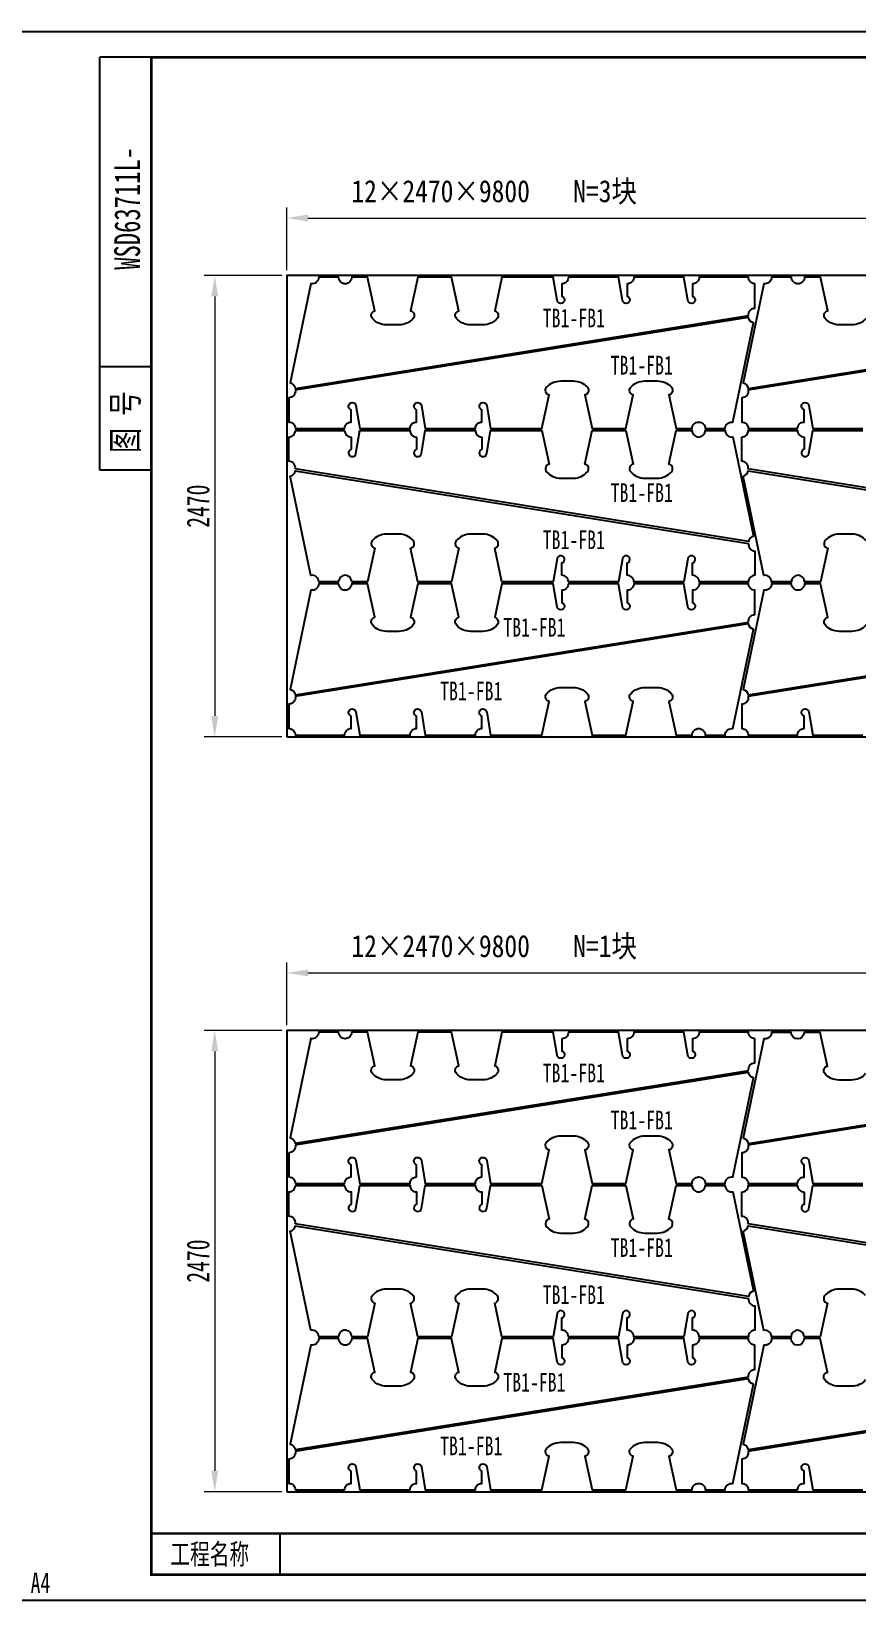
# Model space of a CAD drawing. Extents: x 1629247 to 2251351, y -601856 to -65897.
# Drawn here: x 2115018 to 2119438, y -208085 to -199685 of the extents above; entities that cross this region are included whole.
import ezdxf
from ezdxf.enums import TextEntityAlignment as Align

# ---------------------------------------------------------------- set-up
doc = ezdxf.new("R2010")
doc.units = 0
doc.header["$LTSCALE"] = 2
doc.header["$MEASUREMENT"] = 0
doc.header["$PDMODE"] = 35
doc.header["$PDSIZE"] = 50
doc.layers.get('0').update_dxf_attribs({"linetype": 'CONTINUOUS'})
doc.layers.get('Defpoints').update_dxf_attribs({"linetype": 'CONTINUOUS'})
doc.layers.add('A3', color=7, linetype='CONTINUOUS')
doc.styles.add('仿宋', font='仿宋_GB2312_1.ttf', dxfattribs={"width": 0.7})
doc.dimstyles.new('标准标注样式-45', dxfattribs={"dimscale": 45, "dimtxt": 2.7, "dimasz": 2.5, "dimexe": 1.25, "dimexo": 0.625, "dimtad": 1, "dimdec": 0, "dimdsep": 46, "dimtxsty": '仿宋', "dimcen": 2.5, "dimclrd": 3, "dimclre": 3, "dimclrt": 4, "dimazin": 0, "dimtfac": 1, "dimtdec": 0, "dimtmove": 0, "dimatfit": 3, "dimfxl": 1.25, "dimlwd": 13, "dimlwe": 13, "dimarcsym": 0})

# ---------------------------------------------------------------- blocks, each defined once
blk = doc.blocks.new('tukuangA4-')
at = {"layer": 'A3'}
for p, q in [((537, 7565), (537, 10327)), ((882, 10327), (537, 10327)), ((882, 8256), (537, 8256)), ((882, 7565), (537, 7565)), ((1745, 173), (1745, 449))]:
    blk.add_line(p, q, dxfattribs=at)
blk.add_lwpolyline([(14850, 10500), (14850, 0), (0, 0), (0, 10500)], close=True, dxfattribs=at)
for points, const_width in [([(882, 10327), (14677, 10327), (14677, 173), (882, 173), (882, 10327)], 17.3), ([(882, 449), (14677, 449)], 13.8)]:
    blk.add_lwpolyline(points, dxfattribs=dict(at, const_width=const_width))
at = {"layer": 'A3', "color": 7, "linetype": 'Continuous', "style": '仿宋', "width": 0.7}
blk.add_text('WSD63711L-', height=172.6, rotation=90, dxfattribs=at).set_placement((806, 9316), align=Align.CENTER)
blk.add_text('图 号', height=172.6, rotation=90, dxfattribs=at).set_placement((793, 7681))
blk.add_text('工程名称', height=138.1, dxfattribs=at).set_placement((1009, 242))
blk.add_text('A4', height=138.1, dxfattribs=at).set_placement((139, 50), align=Align.CENTER)
blk = doc.blocks.new('*D1123')
at = {"color": 3, "lineweight": 13, "ltscale": 3}
for p, q in [((2116359.1, -200991.2), (2115944, -200991.2)), ((2116359.1, -203461.2), (2115944, -203461.2))]:
    blk.add_line(p, q, dxfattribs=at)
at = {"color": 3, "linetype": 'ByBlock', "lineweight": 13, "ltscale": 3}
blk.add_line((2116000.3, -201103.7), (2116000.3, -203348.7), dxfattribs=at)
at = {"color": 3, "ltscale": 3}
for points in [[(2115981.5, -201103.7), (2116019, -201103.7), (2116000.3, -200991.2)], [(2115981.5, -203348.7), (2116019, -203348.7), (2116000.3, -203461.2)]]:
    blk.add_solid(points, dxfattribs=at)
at = {"layer": 'Defpoints', "color": 0, "ltscale": 3}
for p in [(2116387.2, -200991.2), (2116000.3, -203461.2), (2116387.2, -203461.2)]:
    blk.add_point(p, dxfattribs=at)
at = {"color": 4, "ltscale": 3, "insert": (2115911.4, -202226.2), "char_height": 121.5, "attachment_point": 5, "rotation": 90, "style": '仿宋'}
blk.add_mtext('2470', dxfattribs=at)
blk = doc.blocks.new('*D1124')
at = {"color": 3, "lineweight": 13, "ltscale": 3}
for p, q in [((2116387.2, -200963.1), (2116387.2, -200627.6)), ((2126187.2, -200963.1), (2126187.2, -200627.6))]:
    blk.add_line(p, q, dxfattribs=at)
at = {"color": 3, "linetype": 'ByBlock', "lineweight": 13, "ltscale": 3}
blk.add_line((2116499.7, -200683.8), (2126074.7, -200683.8), dxfattribs=at)
at = {"color": 3, "ltscale": 3}
for points in [[(2116499.7, -200665.1), (2116499.7, -200702.6), (2116387.2, -200683.8)], [(2126074.7, -200665.1), (2126074.7, -200702.6), (2126187.2, -200683.8)]]:
    blk.add_solid(points, dxfattribs=at)
at = {"layer": 'Defpoints', "color": 0, "ltscale": 3}
for p in [(2126187.2, -200683.8), (2116387.2, -200991.2), (2126187.2, -200991.2)]:
    blk.add_point(p, dxfattribs=at)
at = {"color": 4, "ltscale": 3, "insert": (2121287.2, -200595), "char_height": 121.5, "attachment_point": 5, "style": '仿宋'}
blk.add_mtext('9800', dxfattribs=at)
blk = doc.blocks.new('*D1139')
at = {"color": 3, "lineweight": 13, "ltscale": 3}
for p, q in [((2116359.1, -205032.1), (2115944, -205032.1)), ((2116359.1, -207502.1), (2115944, -207502.1))]:
    blk.add_line(p, q, dxfattribs=at)
at = {"color": 3, "linetype": 'ByBlock', "lineweight": 13, "ltscale": 3}
blk.add_line((2116000.3, -205144.6), (2116000.3, -207389.6), dxfattribs=at)
at = {"color": 3, "ltscale": 3}
for points in [[(2115981.5, -205144.6), (2116019, -205144.6), (2116000.3, -205032.1)], [(2115981.5, -207389.6), (2116019, -207389.6), (2116000.3, -207502.1)]]:
    blk.add_solid(points, dxfattribs=at)
at = {"layer": 'Defpoints', "color": 0, "ltscale": 3}
for p in [(2116387.2, -205032.1), (2116000.3, -207502.1), (2116387.2, -207502.1)]:
    blk.add_point(p, dxfattribs=at)
at = {"color": 4, "ltscale": 3, "insert": (2115911.4, -206267.1), "char_height": 121.5, "attachment_point": 5, "rotation": 90, "style": '仿宋'}
blk.add_mtext('2470', dxfattribs=at)
blk = doc.blocks.new('*D1140')
at = {"color": 3, "lineweight": 13, "ltscale": 3}
for p, q in [((2116387.2, -205004), (2116387.2, -204668.5)), ((2126187.2, -205004), (2126187.2, -204668.5))]:
    blk.add_line(p, q, dxfattribs=at)
at = {"color": 3, "linetype": 'ByBlock', "lineweight": 13, "ltscale": 3}
blk.add_line((2116499.7, -204724.8), (2126074.7, -204724.8), dxfattribs=at)
at = {"color": 3, "ltscale": 3}
for points in [[(2116499.7, -204706), (2116499.7, -204743.5), (2116387.2, -204724.8)], [(2126074.7, -204706), (2126074.7, -204743.5), (2126187.2, -204724.8)]]:
    blk.add_solid(points, dxfattribs=at)
at = {"layer": 'Defpoints', "color": 0, "ltscale": 3}
for p in [(2126187.2, -204724.8), (2116387.2, -205032.1), (2126187.2, -205032.1)]:
    blk.add_point(p, dxfattribs=at)
at = {"color": 4, "ltscale": 3, "insert": (2121287.2, -204635.9), "char_height": 121.5, "attachment_point": 5, "style": '仿宋'}
blk.add_mtext('9800', dxfattribs=at)

msp = doc.modelspace()

# ---------------------------------------------------------------- linework, layer by layer
at = {"color": 8, "ltscale": 3}
for points in [[(2116387.2, -203461.2), (2126187.2, -203461.2), (2126187.2, -200991.2), (2116387.2, -200991.2)], [(2116387.2, -207502.1), (2126187.2, -207502.1), (2126187.2, -205032.1), (2116387.2, -205032.1)]]:
    msp.add_lwpolyline(points, close=True, dxfattribs=at)
at = {"color": 1}
for points in [[(2118859.3, -201206.3, -0.461548), (2118893.8, -201165.8), (2118893.8, -201035.8, -0.414214), (2118858.8, -201000.8), (2118594.8, -201000.8, -0.414214), (2118559.8, -201035.8), (2118559.8, -201101.7, -1.781125), (2118534.1, -201124.2), (2118512.8, -201000.8), (2118244.8, -201000.8, -0.414214), (2118209.8, -201035.8), (2118209.8, -201101.7, -1.781125), (2118184.1, -201124.2), (2118162.8, -201000.8), (2117894.8, -201000.8, -0.414214), (2117859.8, -201035.8), (2117859.8, -201101.7, -1.781125), (2117834.1, -201124.2), (2117812.8, -201000.8), (2117538.8, -201000.8), (2117499.7, -201180.8, -0.571769), (2117512.9, -201221.8, -0.215741), (2117437.8, -201255.8), (2117369.8, -201255.8, -0.215741), (2117294.7, -201221.8, -0.571769), (2117307.9, -201180.8), (2117268.8, -201000.8), (2117088.8, -201000.8), (2117049.7, -201180.8, -0.571769), (2117062.9, -201221.8, -0.215741), (2116987.8, -201255.8), (2116919.8, -201255.8, -0.215741), (2116844.7, -201221.8, -0.571769), (2116857.9, -201180.8), (2116818.8, -201000.8), (2116733.8, -201000.8, -0.414214), (2116698.8, -201035.8, -0.414214), (2116663.8, -201000.8), (2116557.2, -201000.8, -0.475735), (2116515.1, -201035.1), (2116404.3, -201566.5, -0.311127), (2116431.8, -201595.3)], [(2116431.8, -201605.4, -0.461548), (2116397.2, -201645.9), (2116397.2, -201775.9, -0.414214), (2116432.2, -201810.9), (2116696.2, -201810.9, -0.414214), (2116731.2, -201775.9), (2116731.2, -201710, -1.781125), (2116756.9, -201687.5), (2116778.2, -201810.9), (2117046.2, -201810.9, -0.414214), (2117081.2, -201775.9), (2117081.2, -201710, -1.781125), (2117106.9, -201687.5), (2117128.2, -201810.9), (2117396.2, -201810.9, -0.414214), (2117431.2, -201775.9), (2117431.2, -201710, -1.781125), (2117456.9, -201687.5), (2117478.2, -201810.9), (2117752.2, -201810.9), (2117791.3, -201630.9, -0.571769), (2117778.1, -201589.9, -0.215741), (2117853.2, -201555.9), (2117921.2, -201555.9, -0.215741), (2117996.3, -201589.9, -0.571769), (2117983.1, -201630.9), (2118022.2, -201810.9), (2118202.2, -201810.9), (2118241.3, -201630.9, -0.571769), (2118228.1, -201589.9, -0.215741), (2118303.2, -201555.9), (2118371.2, -201555.9, -0.215741), (2118446.3, -201589.9, -0.571769), (2118433.1, -201630.9), (2118472.2, -201810.9), (2118557.2, -201810.9, -0.414214), (2118592.2, -201775.9, -0.414214), (2118627.2, -201810.9), (2118733.8, -201810.9, -0.475735), (2118775.9, -201776.7), (2118886.7, -201245.2, -0.311127), (2118859.3, -201216.5)], [(2116431.8, -202026.5, 0.461548), (2116397.2, -201985.9), (2116397.2, -201855.9, 0.414214), (2116432.2, -201820.9), (2116696.2, -201820.9, 0.414214), (2116731.2, -201855.9), (2116731.2, -201921.8, 1.781125), (2116756.9, -201944.3), (2116778.2, -201820.9), (2117046.2, -201820.9, 0.414214), (2117081.2, -201855.9), (2117081.2, -201921.8, 1.781125), (2117106.9, -201944.3), (2117128.2, -201820.9), (2117396.2, -201820.9, 0.414214), (2117431.2, -201855.9), (2117431.2, -201921.8, 1.781125), (2117456.9, -201944.3), (2117478.2, -201820.9), (2117752.2, -201820.9), (2117791.3, -202000.9, 0.571769), (2117778.1, -202041.9, 0.215741), (2117853.2, -202075.9), (2117921.2, -202075.9, 0.215741), (2117996.3, -202041.9, 0.571769), (2117983.1, -202000.9), (2118022.2, -201820.9), (2118202.2, -201820.9), (2118241.3, -202000.9, 0.571769), (2118228.1, -202041.9, 0.215741), (2118303.2, -202075.9), (2118371.2, -202075.9, 0.215741), (2118446.3, -202041.9, 0.571769), (2118433.1, -202000.9), (2118472.2, -201820.9), (2118557.2, -201820.9, 0.414214), (2118592.2, -201855.9, 0.414214), (2118627.2, -201820.9), (2118733.8, -201820.9, 0.475735), (2118775.9, -201855.2), (2118886.7, -202386.7, 0.311127), (2118859.3, -202415.4)], [(2118859.3, -202425.5, 0.461548), (2118893.8, -202466.1), (2118893.8, -202596.1, 0.414214), (2118858.8, -202631.1), (2118594.8, -202631.1, 0.414214), (2118559.8, -202596.1), (2118559.8, -202530.1, 1.781125), (2118534.1, -202507.7), (2118512.8, -202631.1), (2118244.8, -202631.1, 0.414214), (2118209.8, -202596.1), (2118209.8, -202530.1, 1.781125), (2118184.1, -202507.7), (2118162.8, -202631.1), (2117894.8, -202631.1, 0.414214), (2117859.8, -202596.1), (2117859.8, -202530.1, 1.781125), (2117834.1, -202507.7), (2117812.8, -202631.1), (2117538.8, -202631.1), (2117499.7, -202451.1, 0.571769), (2117512.9, -202410, 0.215741), (2117437.8, -202376.1), (2117369.8, -202376.1, 0.215741), (2117294.7, -202410, 0.571769), (2117307.9, -202451.1), (2117268.8, -202631.1), (2117088.8, -202631.1), (2117049.7, -202451.1, 0.571769), (2117062.9, -202410, 0.215741), (2116987.8, -202376.1), (2116919.8, -202376.1, 0.215741), (2116844.7, -202410, 0.571769), (2116857.9, -202451.1), (2116818.8, -202631.1), (2116733.8, -202631.1, 0.414214), (2116698.8, -202596.1, 0.414214), (2116663.8, -202631.1), (2116557.2, -202631.1, 0.475735), (2116515.1, -202596.8), (2116404.3, -202065.3, 0.311127), (2116431.8, -202036.6)], [(2118859.3, -202846.6, -0.461548), (2118893.8, -202806.1), (2118893.8, -202676.1, -0.414214), (2118858.8, -202641.1), (2118594.8, -202641.1, -0.414214), (2118559.8, -202676.1), (2118559.8, -202742, -1.781125), (2118534.1, -202764.5), (2118512.8, -202641.1), (2118244.8, -202641.1, -0.414214), (2118209.8, -202676.1), (2118209.8, -202742, -1.781125), (2118184.1, -202764.5), (2118162.8, -202641.1), (2117894.8, -202641.1, -0.414214), (2117859.8, -202676.1), (2117859.8, -202742, -1.781125), (2117834.1, -202764.5), (2117812.8, -202641.1), (2117538.8, -202641.1), (2117499.7, -202821.1, -0.571769), (2117512.9, -202862.1, -0.215741), (2117437.8, -202896.1), (2117369.8, -202896.1, -0.215741), (2117294.7, -202862.1, -0.571769), (2117307.9, -202821.1), (2117268.8, -202641.1), (2117088.8, -202641.1), (2117049.7, -202821.1, -0.571769), (2117062.9, -202862.1, -0.215741), (2116987.8, -202896.1), (2116919.8, -202896.1, -0.215741), (2116844.7, -202862.1, -0.571769), (2116857.9, -202821.1), (2116818.8, -202641.1), (2116733.8, -202641.1, -0.414214), (2116698.8, -202676.1, -0.414214), (2116663.8, -202641.1), (2116557.2, -202641.1, -0.475735), (2116515.1, -202675.3), (2116404.3, -203206.8, -0.311127), (2116431.8, -203235.5)], [(2116431.8, -203245.6, -0.461548), (2116397.2, -203286.2), (2116397.2, -203416.2, -0.414214), (2116432.2, -203451.2), (2116696.2, -203451.2, -0.414214), (2116731.2, -203416.2), (2116731.2, -203350.3, -1.781125), (2116756.9, -203327.8), (2116778.2, -203451.2), (2117046.2, -203451.2, -0.414214), (2117081.2, -203416.2), (2117081.2, -203350.3, -1.781125), (2117106.9, -203327.8), (2117128.2, -203451.2), (2117396.2, -203451.2, -0.414214), (2117431.2, -203416.2), (2117431.2, -203350.3, -1.781125), (2117456.9, -203327.8), (2117478.2, -203451.2), (2117752.2, -203451.2), (2117791.3, -203271.2, -0.571769), (2117778.1, -203230.2, -0.215741), (2117853.2, -203196.2), (2117921.2, -203196.2, -0.215741), (2117996.3, -203230.2, -0.571769), (2117983.1, -203271.2), (2118022.2, -203451.2), (2118202.2, -203451.2), (2118241.3, -203271.2, -0.571769), (2118228.1, -203230.2, -0.215741), (2118303.2, -203196.2), (2118371.2, -203196.2, -0.215741), (2118446.3, -203230.2, -0.571769), (2118433.1, -203271.2), (2118472.2, -203451.2), (2118557.2, -203451.2, -0.414214), (2118592.2, -203416.2, -0.414214), (2118627.2, -203451.2), (2118733.8, -203451.2, -0.475735), (2118775.9, -203416.9), (2118886.7, -202885.4, -0.311127), (2118859.3, -202856.7)], [(2118859.3, -205247.3, -0.461548), (2118893.8, -205206.7), (2118893.8, -205076.7, -0.414214), (2118858.8, -205041.7), (2118594.8, -205041.7, -0.414214), (2118559.8, -205076.7), (2118559.8, -205142.7, -1.781125), (2118534.1, -205165.1), (2118512.8, -205041.7), (2118244.8, -205041.7, -0.414214), (2118209.8, -205076.7), (2118209.8, -205142.7, -1.781125), (2118184.1, -205165.1), (2118162.8, -205041.7), (2117894.8, -205041.7, -0.414214), (2117859.8, -205076.7), (2117859.8, -205142.7, -1.781125), (2117834.1, -205165.1), (2117812.8, -205041.7), (2117538.8, -205041.7), (2117499.7, -205221.7, -0.571769), (2117512.9, -205262.7, -0.215741), (2117437.8, -205296.7), (2117369.8, -205296.7, -0.215741), (2117294.7, -205262.7, -0.571769), (2117307.9, -205221.7), (2117268.8, -205041.7), (2117088.8, -205041.7), (2117049.7, -205221.7, -0.571769), (2117062.9, -205262.7, -0.215741), (2116987.8, -205296.7), (2116919.8, -205296.7, -0.215741), (2116844.7, -205262.7, -0.571769), (2116857.9, -205221.7), (2116818.8, -205041.7), (2116733.8, -205041.7, -0.414214), (2116698.8, -205076.7, -0.414214), (2116663.8, -205041.7), (2116557.2, -205041.7, -0.475735), (2116515.1, -205076), (2116404.3, -205607.5, -0.311127), (2116431.8, -205636.2)], [(2116431.8, -205646.3, -0.461548), (2116397.2, -205686.9), (2116397.2, -205816.9, -0.414214), (2116432.2, -205851.9), (2116696.2, -205851.9, -0.414214), (2116731.2, -205816.9), (2116731.2, -205751, -1.781125), (2116756.9, -205728.5), (2116778.2, -205851.9), (2117046.2, -205851.9, -0.414214), (2117081.2, -205816.9), (2117081.2, -205751, -1.781125), (2117106.9, -205728.5), (2117128.2, -205851.9), (2117396.2, -205851.9, -0.414214), (2117431.2, -205816.9), (2117431.2, -205751, -1.781125), (2117456.9, -205728.5), (2117478.2, -205851.9), (2117752.2, -205851.9), (2117791.3, -205671.9, -0.571769), (2117778.1, -205630.9, -0.215741), (2117853.2, -205596.9), (2117921.2, -205596.9, -0.215741), (2117996.3, -205630.9, -0.571769), (2117983.1, -205671.9), (2118022.2, -205851.9), (2118202.2, -205851.9), (2118241.3, -205671.9, -0.571769), (2118228.1, -205630.9, -0.215741), (2118303.2, -205596.9), (2118371.2, -205596.9, -0.215741), (2118446.3, -205630.9, -0.571769), (2118433.1, -205671.9), (2118472.2, -205851.9), (2118557.2, -205851.9, -0.414214), (2118592.2, -205816.9, -0.414214), (2118627.2, -205851.9), (2118733.8, -205851.9, -0.475735), (2118775.9, -205817.6), (2118886.7, -205286.1, -0.311127), (2118859.3, -205257.4)], [(2116431.8, -206067.4, 0.461548), (2116397.2, -206026.9), (2116397.2, -205896.9, 0.414214), (2116432.2, -205861.9), (2116696.2, -205861.9, 0.414214), (2116731.2, -205896.9), (2116731.2, -205962.8, 1.781125), (2116756.9, -205985.3), (2116778.2, -205861.9), (2117046.2, -205861.9, 0.414214), (2117081.2, -205896.9), (2117081.2, -205962.8, 1.781125), (2117106.9, -205985.3), (2117128.2, -205861.9), (2117396.2, -205861.9, 0.414214), (2117431.2, -205896.9), (2117431.2, -205962.8, 1.781125), (2117456.9, -205985.3), (2117478.2, -205861.9), (2117752.2, -205861.9), (2117791.3, -206041.9, 0.571769), (2117778.1, -206082.9, 0.215741), (2117853.2, -206116.9), (2117921.2, -206116.9, 0.215741), (2117996.3, -206082.9, 0.571769), (2117983.1, -206041.9), (2118022.2, -205861.9), (2118202.2, -205861.9), (2118241.3, -206041.9, 0.571769), (2118228.1, -206082.9, 0.215741), (2118303.2, -206116.9), (2118371.2, -206116.9, 0.215741), (2118446.3, -206082.9, 0.571769), (2118433.1, -206041.9), (2118472.2, -205861.9), (2118557.2, -205861.9, 0.414214), (2118592.2, -205896.9, 0.414214), (2118627.2, -205861.9), (2118733.8, -205861.9, 0.475735), (2118775.9, -205896.1), (2118886.7, -206427.6, 0.311127), (2118859.3, -206456.3)], [(2118859.3, -206466.5, 0.461548), (2118893.8, -206507), (2118893.8, -206637, 0.414214), (2118858.8, -206672), (2118594.8, -206672, 0.414214), (2118559.8, -206637), (2118559.8, -206571.1, 1.781125), (2118534.1, -206548.6), (2118512.8, -206672), (2118244.8, -206672, 0.414214), (2118209.8, -206637), (2118209.8, -206571.1, 1.781125), (2118184.1, -206548.6), (2118162.8, -206672), (2117894.8, -206672, 0.414214), (2117859.8, -206637), (2117859.8, -206571.1, 1.781125), (2117834.1, -206548.6), (2117812.8, -206672), (2117538.8, -206672), (2117499.7, -206492, 0.571769), (2117512.9, -206451, 0.215741), (2117437.8, -206417), (2117369.8, -206417, 0.215741), (2117294.7, -206451, 0.571769), (2117307.9, -206492), (2117268.8, -206672), (2117088.8, -206672), (2117049.7, -206492, 0.571769), (2117062.9, -206451, 0.215741), (2116987.8, -206417), (2116919.8, -206417, 0.215741), (2116844.7, -206451, 0.571769), (2116857.9, -206492), (2116818.8, -206672), (2116733.8, -206672, 0.414214), (2116698.8, -206637, 0.414214), (2116663.8, -206672), (2116557.2, -206672, 0.475735), (2116515.1, -206637.7), (2116404.3, -206106.3, 0.311127), (2116431.8, -206077.5)], [(2118859.3, -206887.5, -0.461548), (2118893.8, -206847), (2118893.8, -206717, -0.414214), (2118858.8, -206682), (2118594.8, -206682, -0.414214), (2118559.8, -206717), (2118559.8, -206782.9, -1.781125), (2118534.1, -206805.4), (2118512.8, -206682), (2118244.8, -206682, -0.414214), (2118209.8, -206717), (2118209.8, -206782.9, -1.781125), (2118184.1, -206805.4), (2118162.8, -206682), (2117894.8, -206682, -0.414214), (2117859.8, -206717), (2117859.8, -206782.9, -1.781125), (2117834.1, -206805.4), (2117812.8, -206682), (2117538.8, -206682), (2117499.7, -206862, -0.571769), (2117512.9, -206903, -0.215741), (2117437.8, -206937), (2117369.8, -206937, -0.215741), (2117294.7, -206903, -0.571769), (2117307.9, -206862), (2117268.8, -206682), (2117088.8, -206682), (2117049.7, -206862, -0.571769), (2117062.9, -206903, -0.215741), (2116987.8, -206937), (2116919.8, -206937, -0.215741), (2116844.7, -206903, -0.571769), (2116857.9, -206862), (2116818.8, -206682), (2116733.8, -206682, -0.414214), (2116698.8, -206717, -0.414214), (2116663.8, -206682), (2116557.2, -206682, -0.475735), (2116515.1, -206716.3), (2116404.3, -207247.7, -0.311127), (2116431.8, -207276.5)], [(2116431.8, -207286.6, -0.461548), (2116397.2, -207327.1), (2116397.2, -207457.1, -0.414214), (2116432.2, -207492.1), (2116696.2, -207492.1, -0.414214), (2116731.2, -207457.1), (2116731.2, -207391.2, -1.781125), (2116756.9, -207368.7), (2116778.2, -207492.1), (2117046.2, -207492.1, -0.414214), (2117081.2, -207457.1), (2117081.2, -207391.2, -1.781125), (2117106.9, -207368.7), (2117128.2, -207492.1), (2117396.2, -207492.1, -0.414214), (2117431.2, -207457.1), (2117431.2, -207391.2, -1.781125), (2117456.9, -207368.7), (2117478.2, -207492.1), (2117752.2, -207492.1), (2117791.3, -207312.1, -0.571769), (2117778.1, -207271.1, -0.215741), (2117853.2, -207237.1), (2117921.2, -207237.1, -0.215741), (2117996.3, -207271.1, -0.571769), (2117983.1, -207312.1), (2118022.2, -207492.1), (2118202.2, -207492.1), (2118241.3, -207312.1, -0.571769), (2118228.1, -207271.1, -0.215741), (2118303.2, -207237.1), (2118371.2, -207237.1, -0.215741), (2118446.3, -207271.1, -0.571769), (2118433.1, -207312.1), (2118472.2, -207492.1), (2118557.2, -207492.1, -0.414214), (2118592.2, -207457.1, -0.414214), (2118627.2, -207492.1), (2118733.8, -207492.1, -0.475735), (2118775.9, -207457.9), (2118886.7, -206926.4, -0.311127), (2118859.3, -206897.7)]]:
    msp.add_lwpolyline(points, format="xyb", close=True, dxfattribs=at)
for points in [[(2119488.5, -201221.8, -0.215741), (2119413.4, -201255.8), (2119345.4, -201255.8, -0.215741), (2119270.3, -201221.8, -0.571769), (2119283.5, -201180.8), (2119244.4, -201000.8), (2119159.4, -201000.8, -0.414214), (2119124.4, -201035.8, -0.414214), (2119089.4, -201000.8), (2118982.8, -201000.8, -0.475735), (2118940.7, -201035.1), (2118829.9, -201566.5, -0.311127), (2118857.4, -201595.3), (2121284.9, -201206.3, -0.461548)], [(2121284.9, -201216.5), (2118857.4, -201605.4, -0.461548), (2118822.8, -201645.9), (2118822.8, -201775.9, -0.414214), (2118857.8, -201810.9), (2119121.8, -201810.9, -0.414214), (2119156.8, -201775.9), (2119156.8, -201710, -1.781125), (2119182.5, -201687.5), (2119203.8, -201810.9), (2119471.8, -201810.9, -0.414214)], [(2121284.9, -202415.4), (2118857.4, -202026.5, 0.461548), (2118822.8, -201985.9), (2118822.8, -201855.9, 0.414214), (2118857.8, -201820.9), (2119121.8, -201820.9, 0.414214), (2119156.8, -201855.9), (2119156.8, -201921.8, 1.781125), (2119182.5, -201944.3), (2119203.8, -201820.9), (2119471.8, -201820.9, 0.414214)], [(2119488.5, -202410, 0.215741), (2119413.4, -202376.1), (2119345.4, -202376.1, 0.215741), (2119270.3, -202410, 0.571769), (2119283.5, -202451.1), (2119244.4, -202631.1), (2119159.4, -202631.1, 0.414214), (2119124.4, -202596.1, 0.414214), (2119089.4, -202631.1), (2118982.8, -202631.1, 0.475735), (2118940.7, -202596.8), (2118829.9, -202065.3, 0.311127), (2118857.4, -202036.6), (2121284.9, -202425.5, 0.461548)], [(2119488.5, -202862.1, -0.215741), (2119413.4, -202896.1), (2119345.4, -202896.1, -0.215741), (2119270.3, -202862.1, -0.571769), (2119283.5, -202821.1), (2119244.4, -202641.1), (2119159.4, -202641.1, -0.414214), (2119124.4, -202676.1, -0.414214), (2119089.4, -202641.1), (2118982.8, -202641.1, -0.475735), (2118940.7, -202675.3), (2118829.9, -203206.8, -0.311127), (2118857.4, -203235.5), (2121284.9, -202846.6, -0.461548)], [(2121284.9, -202856.7), (2118857.4, -203245.6, -0.461548), (2118822.8, -203286.2), (2118822.8, -203416.2, -0.414214), (2118857.8, -203451.2), (2119121.8, -203451.2, -0.414214), (2119156.8, -203416.2), (2119156.8, -203350.3, -1.781125), (2119182.5, -203327.8), (2119203.8, -203451.2), (2119471.8, -203451.2, -0.414214)], [(2119486.4, -205263.8, -0.215741), (2119411.3, -205297.8), (2119343.3, -205297.8, -0.215741), (2119268.2, -205263.8, -0.571769), (2119281.4, -205222.8), (2119242.3, -205042.8), (2119157.3, -205042.8, -1), (2119087.3, -205042.8), (2118982.7, -205042.8, -0.475735), (2118940.6, -205077), (2118829.9, -205608.2, -0.311127), (2118857.4, -205636.9), (2121282.7, -205248.3, -0.461548)], [(2121282.7, -205258.4), (2118857.4, -205647, -0.461548), (2118822.8, -205687.6), (2118822.8, -205817.6, -0.414214), (2118857.8, -205852.6), (2119121.8, -205852.6, -0.414214), (2119156.8, -205817.6), (2119156.8, -205751.6, -1.781125), (2119182.5, -205729.2), (2119203.8, -205852.6), (2119471.8, -205852.6, -0.414214)], [(2121282.7, -206456.7), (2118857.4, -206068.1, 0.461548), (2118822.8, -206027.6), (2118822.8, -205897.6, 0.414214), (2118857.8, -205862.6), (2119121.8, -205862.6, 0.414214), (2119156.8, -205897.6), (2119156.8, -205963.5, 1.781125), (2119182.5, -205986), (2119203.8, -205862.6), (2119471.8, -205862.6, 0.414214)], [(2119486.4, -206451.3, 0.215741), (2119411.3, -206417.3), (2119343.3, -206417.3, 0.215741), (2119268.2, -206451.3, 0.571769), (2119281.4, -206492.3), (2119242.3, -206672.3), (2119157.3, -206672.3, 1), (2119087.3, -206672.3), (2118982.7, -206672.3, 0.475735), (2118940.6, -206638.1), (2118829.9, -206106.9, 0.311127), (2118857.4, -206078.2), (2121282.7, -206466.8, 0.461548)], [(2119486.4, -206903.3, -0.215741), (2119411.3, -206937.3), (2119343.3, -206937.3, -0.215741), (2119268.2, -206903.3, -0.571769), (2119281.4, -206862.3), (2119242.3, -206682.3), (2119157.3, -206682.3, -1), (2119087.3, -206682.3), (2118982.7, -206682.3, -0.475735), (2118940.6, -206716.6), (2118829.9, -207247.7, -0.311127), (2118857.4, -207276.5), (2121282.7, -206887.9, -0.461548)], [(2121282.7, -206898), (2118857.4, -207286.6, -0.461548), (2118822.8, -207327.1), (2118822.8, -207457.1, -0.414214), (2118857.8, -207492.1), (2119121.8, -207492.1, -0.414214), (2119156.8, -207457.1), (2119156.8, -207391.2, -1.781125), (2119182.5, -207368.7), (2119203.8, -207492.1), (2119471.8, -207492.1, -0.414214)]]:
    msp.add_lwpolyline(points, format="xyb", dxfattribs=at)

# ---------------------------------------------------------------- block references
at = {"color": 8, "xscale": 0.8000000000465661, "yscale": 0.7999999999883585, "zscale": 0.8}
msp.add_blockref('tukuangA4-', (2114955.6, -208084.6), dxfattribs=at)

# ---------------------------------------------------------------- texts
at = {"color": 7, "style": '仿宋', "width": 0.85}
for s, height, p in [('12×2470×9800', 118.125, (2116732.2, -200598.8)), ('N=3块', 118.12, (2117920.4, -200598.8)), ('12×2470×9800', 118.125, (2116732.2, -204639.8)), ('N=1块', 118.12, (2117920.4, -204639.8))]:
    msp.add_text(s, height=height, dxfattribs=at).set_placement(p)
at = {"layer": 'A3', "color": 6, "linetype": 'Continuous', "style": '仿宋', "width": 0.7}
for p in [(2117756.8, -201268.9), (2118120.8, -201521.3), (2118120.8, -202203.5), (2117756.8, -202455.9), (2117545.8, -202924.6), (2117207.6, -203265.3), (2117756.8, -205309.8), (2118120.8, -205562.2), (2118120.8, -206244.5), (2117756.8, -206496.9), (2117545.8, -206965.5), (2117207.6, -207306.3)]:
    msp.add_text('TB1-FB1', height=100, dxfattribs=at).set_placement(p)

# ---------------------------------------------------------------- dimensions: what is measured, and where the dimension line sits
at = {"color": 8, "ltscale": 3}
for base, p1, p2, picture, middle in [((2126187.2, -200683.8), (2116387.2, -200991.2), (2126187.2, -200991.2), '*D1124', (2121287.2, -200595)), ((2126187.2, -204724.8), (2116387.2, -205032.1), (2126187.2, -205032.1), '*D1140', (2121287.2, -204635.9))]:
    dim = msp.add_linear_dim(base=base, p1=p1, p2=p2, dimstyle='标准标注样式-45', dxfattribs=at)
    dim.commit()
    dim.dimension.update_dxf_attribs({"geometry": picture, "text_midpoint": middle})
for base, p1, p2, picture, middle in [((2116000.3, -203461.2), (2116387.2, -200991.2), (2116387.2, -203461.2), '*D1123', (2115911.4, -202226.2)), ((2116000.3, -207502.1), (2116387.2, -205032.1), (2116387.2, -207502.1), '*D1139', (2115911.4, -206267.1))]:
    dim = msp.add_linear_dim(base=base, p1=p1, p2=p2, angle=90, dimstyle='标准标注样式-45', dxfattribs=at)
    dim.commit()
    dim.dimension.update_dxf_attribs({"geometry": picture, "text_midpoint": middle})

doc.saveas('drawing.dxf')
